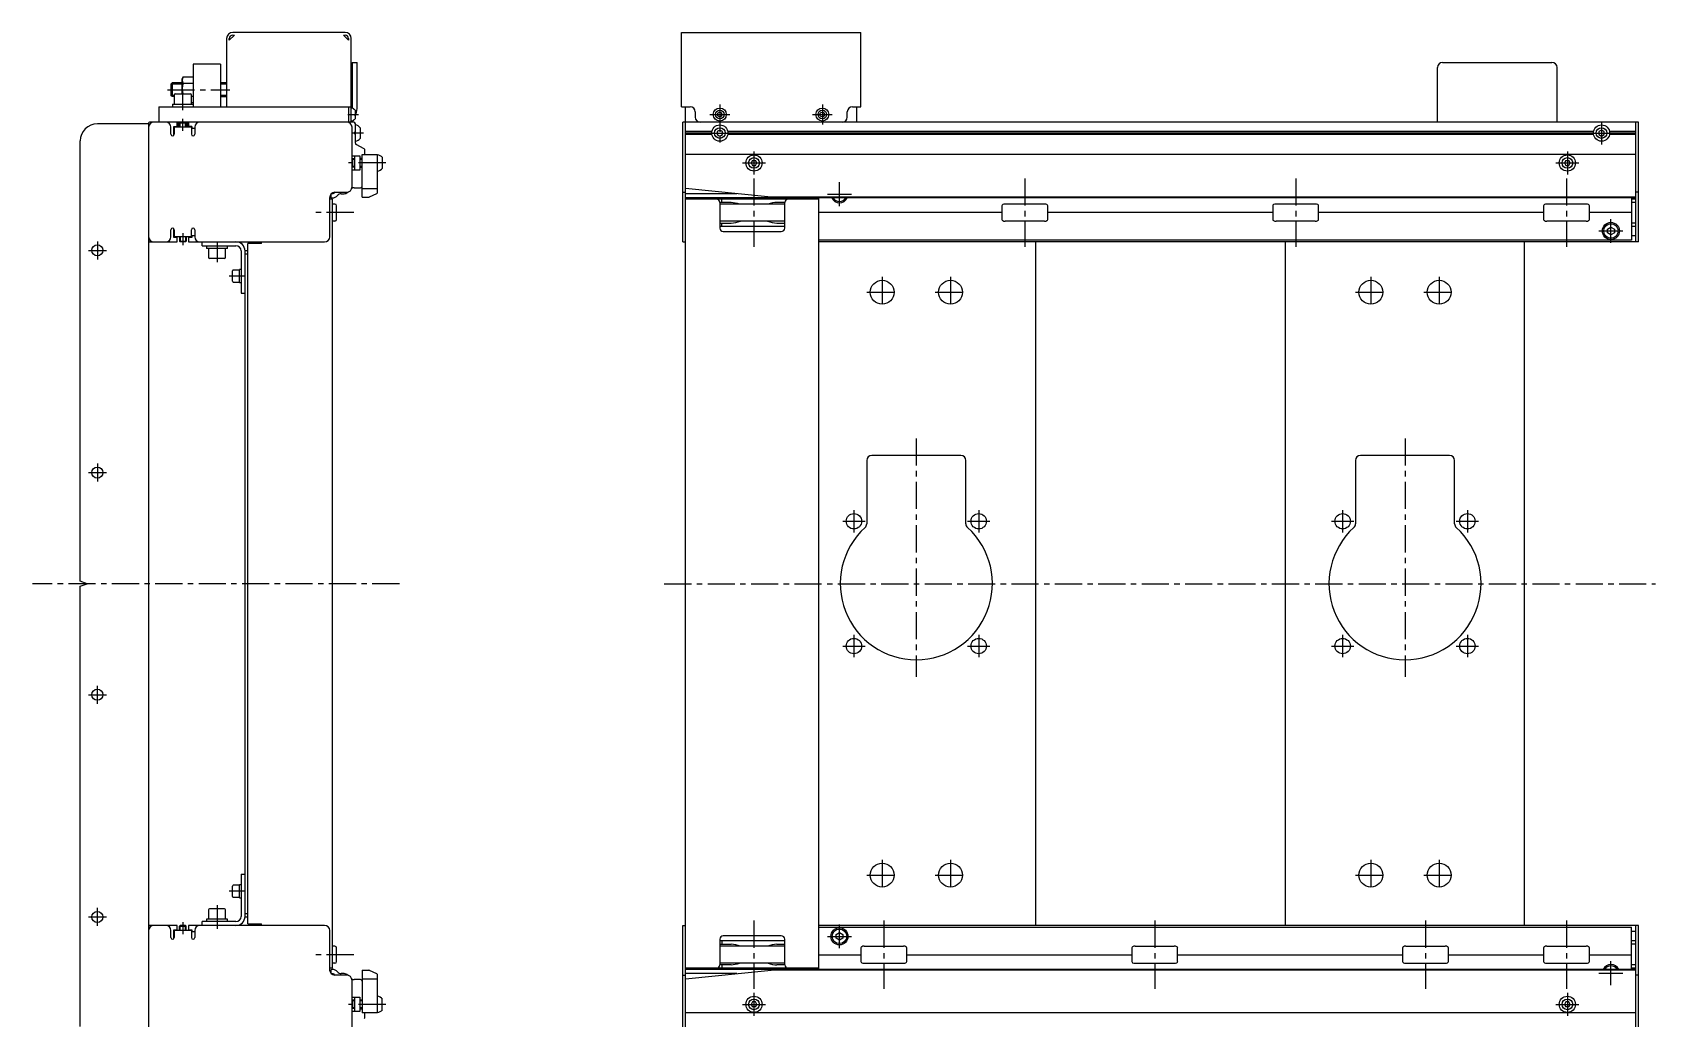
# Model space of a CAD drawing. Extents: x -10 to 1647, y -8 to 1051.
# Drawn here: x -10 to 940, y 474 to 1051 of the extents above; entities that cross this region are included whole.
import ezdxf

# ---------------------------------------------------------------- set-up
doc = ezdxf.new("R2010")
doc.units = 0
doc.header["$LTSCALE"] = 0.5
doc.linetypes.add('CENTER', pattern=[50.8, 31.75, -6.35, 6.35, -6.35])
for name, color, linetype in [('MSM_CENTER', 1, 'CENTER'), ('MSM_CONTINUOUS', 7, 'CONTINUOUS'), ('MSM_NARROW', 5, 'CONTINUOUS')]:
    doc.layers.add(name, color=color, linetype=linetype)

msp = doc.modelspace()

# ---------------------------------------------------------------- linework, layer by layer
at = {"layer": 'MSM_CENTER'}
for p, q in [((69, 1017.4), (105.6, 1017.4)), ((78, 1005.4), (78, 1016.9)), ((392.25, 1008.7), (392.25, 985.3)), ((452.25, 1008.7), (452.25, 997.1)), ((78, 993.4), (78, 1000.4)), ((174.6, 1002.9), (180.8, 1002.9)), ((386.45, 1002.9), (398.05, 1002.9)), ((446.45, 1002.9), (458.05, 1002.9)), ((908.25, 998.8), (908.25, 985.3)), ((183.75, 992.05), (177, 992.05)), ((385.5, 992.05), (399, 992.05)), ((901.5, 992.05), (915, 992.05)), ((412.25, 981.3), (412.25, 967.8)), ((888.25, 981.3), (888.25, 967.8)), ((196.75, 974.55), (175, 974.55)), ((405.5, 974.55), (419, 974.55)), ((881.5, 974.55), (895, 974.55)), ((412.25, 965.5), (412.25, 925.5)), ((462.25, 949.25), (462.25, 963.25)), ((570.75, 965.5), (570.75, 925.5)), ((729.25, 965.5), (729.25, 925.5)), ((887.75, 965.5), (887.75, 925.5)), ((455.25, 956.25), (469.25, 956.25)), ((178, 945.5), (155.5, 945.5)), ((913.75, 927.75), (913.75, 941.75)), ((78, 933.4), (78, 926.4)), ((906.75, 934.75), (920.75, 934.75)), ((22.75, 923.4), (33.25, 923.4)), ((28, 928.65), (28, 918.15)), ((98, 928.1), (98, 916.6)), ((114.1, 908.4), (105.1, 908.4)), ((487.25, 907.9), (487.25, 889.9)), ((527.25, 907.9), (527.25, 889.9)), ((773.25, 907.9), (773.25, 889.9)), ((813.25, 907.9), (813.25, 889.9)), ((478.25, 898.9), (496.25, 898.9)), ((518.25, 898.9), (536.25, 898.9)), ((764.25, 898.9), (782.25, 898.9)), ((804.25, 898.9), (822.25, 898.9)), ((507.25, 813.4), (507.25, 673.9)), ((793.25, 813.4), (793.25, 673.9)), ((28, 798.65), (28, 788.15)), ((22.75, 793.4), (33.25, 793.4)), ((470.75, 771.4), (470.75, 758.4)), ((543.75, 771.4), (543.75, 758.4)), ((756.75, 771.4), (756.75, 758.4)), ((829.75, 771.4), (829.75, 758.4)), ((464.25, 764.9), (477.25, 764.9)), ((537.25, 764.9), (550.25, 764.9)), ((750.25, 764.9), (763.25, 764.9)), ((823.25, 764.9), (836.25, 764.9)), ((204.75, 728.4), (-10, 728.4)), ((359.75, 728.4), (939.85, 728.4)), ((470.75, 698.4), (470.75, 685.4)), ((543.75, 698.4), (543.75, 685.4)), ((756.75, 698.4), (756.75, 685.4)), ((829.75, 698.4), (829.75, 685.4)), ((464.25, 691.9), (477.25, 691.9)), ((537.25, 691.9), (550.25, 691.9)), ((750.25, 691.9), (763.25, 691.9)), ((823.25, 691.9), (836.25, 691.9)), ((28, 658.15), (28, 668.65)), ((22.75, 663.4), (33.25, 663.4)), ((487.25, 566.9), (487.25, 548.9)), ((527.25, 566.9), (527.25, 548.9)), ((773.25, 566.9), (773.25, 548.9)), ((813.25, 566.9), (813.25, 548.9)), ((478.25, 557.9), (496.25, 557.9)), ((518.25, 557.9), (536.25, 557.9)), ((764.25, 557.9), (782.25, 557.9)), ((804.25, 557.9), (822.25, 557.9)), ((114.1, 548.4), (105.1, 548.4)), ((22.75, 533.4), (33.25, 533.4)), ((28, 528.15), (28, 538.65)), ((98, 540.2), (98, 526.4)), ((78, 530.4), (78, 523.4)), ((412.25, 531.3), (412.25, 491.3)), ((462.25, 515.05), (462.25, 529.05)), ((488.25, 531.3), (488.25, 491.3)), ((646.75, 531.3), (646.75, 491.3)), ((805.25, 531.3), (805.25, 491.3)), ((887.75, 531.3), (887.75, 491.3)), ((455.25, 522.05), (469.25, 522.05)), ((178, 511.3), (155.5, 511.3)), ((913.75, 493.55), (913.75, 507.55)), ((906.75, 500.55), (920.75, 500.55)), ((412.25, 489), (412.25, 475.5)), ((888.25, 489), (888.25, 475.5)), ((196.75, 482.25), (175, 482.25)), ((405.5, 482.25), (419, 482.25)), ((881.5, 482.25), (895, 482.25))]:
    msp.add_line(p, q, dxfattribs=at)
at = {"layer": 'MSM_CONTINUOUS'}
for p, q in [((103.6, 1047.3), (103.6, 1007.4)), ((108.2, 1049.3), (105.2, 1046.3)), ((105.2, 1046.3), (105.2, 1047.3)), ((173, 1050.9), (107.2, 1050.9)), ((107.2, 1049.3), (108.2, 1049.3)), ((175, 1046.3), (172, 1049.3)), ((172, 1049.3), (173, 1049.3)), ((175, 1047.3), (175, 1046.3)), ((176.6, 998.4), (176.6, 1047.3)), ((369.85, 1007.4), (369.85, 1050.9)), ((369.85, 1050.9), (474.85, 1050.9)), ((474.85, 1007.4), (474.85, 1050.9)), ((100, 1032.4), (84, 1032.4)), ((84, 1032.4), (84, 1007.4)), ((100, 1032.4), (100, 1007.4)), ((177, 1033.4), (177, 1006.6)), ((177, 1033.4), (180, 1033.4)), ((180, 1006.4), (180, 1033.4)), ((812.25, 998.4), (812.25, 1030.4)), ((815.25, 1033.4), (879.25, 1033.4)), ((882.25, 998.4), (882.25, 1030.4)), ((71, 1020.72), (71.68, 1021.4)), ((71, 1020.72), (71, 1014.08)), ((77.5, 1021.4), (71.68, 1021.4)), ((71.68, 1021.4), (71.68, 1013.4)), ((78.22, 1024.91), (77.5, 1023.65)), ((77.5, 1023.65), (77.5, 1014.9)), ((78.22, 1024.91), (84, 1024.91)), ((78.22, 1021.15), (84, 1021.15)), ((103.6, 1021.4), (100, 1021.4)), ((64, 1007.4), (64, 998.4)), ((64, 1007.4), (176.6, 1007.4)), ((71.68, 1013.4), (71, 1014.08)), ((73, 1013.4), (71.68, 1013.4)), ((71.9, 1008.9), (71.9, 1007.4)), ((71.9, 1008.9), (84, 1008.9)), ((73, 1014.3), (73, 1008.9)), ((73.6, 1014.9), (82.4, 1014.9)), ((83, 1008.9), (83, 1014.3)), ((83, 1013.65), (84, 1013.65)), ((83, 1009.89), (84, 1009.89)), ((100, 1013.4), (103.6, 1013.4)), ((175, 1007.4), (175, 998.4)), ((369.85, 1007.4), (374.85, 1007.4)), ((372.25, 449.4), (372.25, 1007.4)), ((469.85, 1007.4), (474.85, 1007.4)), ((472.25, 1007.4), (472.25, 998.4)), ((58, 997.4), (28, 997.4)), ((58, 997.9), (58, 458.9)), ((176.6, 998.4), (58.5, 998.4)), ((74.75, 995.9), (74.75, 998.4)), ((75, 998.4), (75, 995.9)), ((76.38, 998.4), (76, 998.02)), ((76, 995.4), (76, 998.02)), ((76, 998.02), (80, 998.02)), ((80, 998.02), (79.62, 998.4)), ((80, 995.4), (80, 998.02)), ((81, 995.9), (81, 998.4)), ((81.25, 998.4), (81.25, 995.9)), ((178, 998.35), (174.55, 998.35)), ((178.8, 1005.42), (178.8, 1000.37)), ((179, 986.15), (179, 997.35)), ((929.85, 998.4), (370.65, 998.4)), ((370.65, 928.4), (370.65, 998.4)), ((928.25, 998.35), (372.25, 998.35)), ((377.85, 1004.4), (377.85, 1001.4)), ((392.25, 1004.34), (391, 1003.62)), ((391, 1002.18), (391, 1003.62)), ((391, 1002.18), (392.25, 1001.46)), ((393.5, 1003.62), (392.25, 1004.34)), ((392.25, 1001.46), (393.5, 1002.18)), ((393.5, 1002.18), (393.5, 1003.62)), ((397.25, 998.35), (397.25, 998.4)), ((427.25, 998.4), (427.25, 998.35)), ((452.25, 1004.34), (451, 1003.62)), ((451, 1002.18), (451, 1003.62)), ((451, 1002.18), (452.25, 1001.46)), ((453.5, 1003.62), (452.25, 1004.34)), ((452.25, 1001.46), (453.5, 1002.18)), ((453.5, 1002.18), (453.5, 1003.62)), ((466.85, 1001.4), (466.85, 1004.4)), ((928.25, 928.4), (928.25, 998.4)), ((929.85, 928.4), (929.85, 998.4)), ((71, 991.4), (71, 995.4)), ((72.75, 990.9), (72.75, 995.9)), ((72.75, 995.9), (76, 995.9)), ((72.87, 990.9), (72.75, 990.9)), ((73, 995.9), (73, 991.4)), ((83, 995.4), (73, 995.4)), ((83.25, 995.9), (80, 995.9)), ((83, 995.9), (83, 991.4)), ((83.25, 995.9), (83.25, 994.9)), ((83.25, 994.9), (85, 994.9)), ((85, 995.4), (85, 991.4)), ((177, 960.6), (177, 995.4)), ((178.5, 992.05), (179, 992.92)), ((179, 991.18), (178.5, 992.05)), ((181.75, 995.17), (181.75, 988.92)), ((387.58, 992.92), (372.25, 992.92)), ((387.5, 992.05), (372.25, 992.05)), ((387.58, 991.18), (372.25, 991.18)), ((392.25, 993.78), (390.75, 992.92)), ((390.75, 992.92), (390.75, 991.18)), ((390.75, 991.18), (392.25, 990.32)), ((393.75, 992.92), (392.25, 993.78)), ((392.25, 990.32), (393.75, 991.18)), ((393.75, 991.18), (393.75, 992.92)), ((903.58, 992.92), (396.92, 992.92)), ((903.58, 991.18), (396.92, 991.18)), ((903.5, 992.05), (397, 992.05)), ((908.25, 993.78), (906.75, 992.92)), ((906.75, 992.92), (906.75, 991.18)), ((906.75, 991.18), (908.25, 990.32)), ((909.75, 992.92), (908.25, 993.78)), ((908.25, 990.32), (909.75, 991.18)), ((909.75, 991.18), (909.75, 992.92)), ((928.25, 992.92), (912.92, 992.92)), ((928.25, 991.18), (912.92, 991.18)), ((928.25, 992.05), (913, 992.05)), ((18, 729.9), (18, 987.4)), ((177, 978.8), (181.5, 978.8)), ((181.5, 978.55), (178.5, 978.55)), ((178.5, 978.55), (178.5, 970.55)), ((184.07, 982.83), (179.53, 985.27)), ((181.5, 978.8), (181.5, 970.3)), ((183, 954.55), (183, 979.55)), ((183, 979.55), (192, 979.55)), ((184.6, 979.55), (184.6, 981.95)), ((192, 957.67), (192, 979.55)), ((928.25, 979.55), (372.25, 979.55)), ((177.43, 977.05), (177, 976.62)), ((177, 972.48), (177.43, 972.05)), ((181.5, 970.3), (177, 970.3)), ((178.5, 977.05), (177.43, 977.05)), ((177.43, 972.05), (177.43, 977.05)), ((178.5, 972.05), (177.43, 972.05)), ((178.5, 970.55), (181.5, 970.55)), ((181.5, 977.3), (183, 977.3)), ((183, 977.05), (181.5, 977.05)), ((181.5, 972.05), (183, 972.05)), ((183, 971.8), (181.5, 971.8)), ((194.75, 977.67), (194.75, 971.42)), ((411.38, 976.05), (410.52, 974.55)), ((410.52, 974.55), (411.38, 973.05)), ((411.38, 976.05), (413.12, 976.05)), ((411.38, 973.05), (413.12, 973.05)), ((413.98, 974.55), (413.12, 976.05)), ((413.12, 973.05), (413.98, 974.55)), ((887.38, 976.05), (886.52, 974.55)), ((886.52, 974.55), (887.38, 973.05)), ((887.38, 976.05), (889.12, 976.05)), ((887.38, 973.05), (889.12, 973.05)), ((889.98, 974.55), (889.12, 976.05)), ((889.12, 973.05), (889.98, 974.55)), ((178.34, 960.05), (182, 960.05)), ((183, 959.55), (192, 959.55)), ((422.25, 954.55), (372.25, 959.55)), ((164, 931.4), (164, 954.4)), ((165.5, 953.4), (164, 953.4)), ((164.08, 955.09), (164.08, 953.4)), ((164.6, 955.76), (164.6, 954.65)), ((165.1, 954.15), (165.6, 954.15)), ((165.5, 503.4), (165.5, 953.4)), ((167, 950.5), (165.5, 950.5)), ((167, 957.4), (173.8, 957.4)), ((170.74, 956.55), (172.36, 956.55)), ((174.48, 957.43), (174.54, 957.49)), ((183, 954.55), (186.76, 954.55)), ((187.21, 954.66), (191.45, 956.77)), ((370.65, 957.4), (372.25, 957.4)), ((402.25, 956.55), (372.25, 956.55)), ((928.25, 954.15), (372.25, 954.15)), ((450.25, 953.4), (372.25, 953.4)), ((398.82, 951.4), (392.25, 951.4)), ((392.25, 951.4), (392.25, 936.4)), ((430.25, 950.5), (392.25, 950.5)), ((393.38, 951.4), (393.38, 953.4)), ((928.25, 954.55), (422.25, 954.55)), ((430.25, 951.4), (425.68, 951.4)), ((430.25, 936.4), (430.25, 951.4)), ((431.12, 953.4), (431.12, 953.05)), ((450.25, 502.65), (450.25, 954.15)), ((462.25, 953.94), (461.89, 954.15)), ((462.61, 954.15), (462.25, 953.94)), ((582.22, 950.5), (559.28, 950.5)), ((740.72, 950.5), (717.78, 950.5)), ((899.22, 950.5), (876.28, 950.5)), ((925.75, 954.15), (925.75, 929.4)), ((928.25, 953.4), (925.75, 953.4)), ((928.25, 951.4), (925.75, 951.4)), ((929.85, 957.4), (928.25, 957.4)), ((167, 940.5), (165.5, 940.5)), ((168, 941.5), (168, 949.5)), ((430.25, 940.5), (392.25, 940.5)), ((557.31, 945.5), (450.25, 945.5)), ((557.31, 949.5), (557.31, 941.5)), ((582.22, 940.5), (559.28, 940.5)), ((584.19, 941.5), (584.19, 949.5)), ((715.81, 945.5), (584.19, 945.5)), ((715.81, 949.5), (715.81, 941.5)), ((740.72, 940.5), (717.78, 940.5)), ((742.69, 941.5), (742.69, 949.5)), ((874.31, 945.5), (742.69, 945.5)), ((874.31, 949.5), (874.31, 941.5)), ((899.22, 940.5), (876.28, 940.5)), ((901.19, 941.5), (901.19, 949.5)), ((925.75, 945.5), (901.19, 945.5)), ((71, 931.4), (71, 935.4)), ((72.75, 935.9), (72.87, 935.9)), ((72.75, 930.9), (72.75, 935.9)), ((74.75, 930.9), (72.75, 930.9)), ((73, 935.4), (73, 931.4)), ((83, 931.4), (73, 931.4)), ((74.75, 928.4), (74.75, 930.9)), ((76, 931.4), (76, 928.78)), ((80, 931.4), (80, 928.78)), ((83.25, 930.9), (81.25, 930.9)), ((81.25, 930.9), (81.25, 928.4)), ((83, 931.4), (83, 935.4)), ((83.25, 931.9), (83.25, 930.9)), ((85, 931.9), (83.25, 931.9)), ((85, 935.4), (85, 931.4)), ((392.25, 939.4), (398.82, 939.4)), ((430.25, 937.4), (392.25, 937.4)), ((393.38, 937.4), (393.38, 939.4)), ((394.25, 934.4), (428.25, 934.4)), ((425.68, 939.4), (430.25, 939.4)), ((911.75, 935.9), (913.75, 937.06)), ((911.75, 933.6), (911.75, 935.9)), ((913.75, 932.44), (911.75, 933.6)), ((913.75, 937.06), (915.75, 935.9)), ((915.75, 933.6), (913.75, 932.44)), ((915.75, 935.9), (915.75, 933.6)), ((928.25, 939.4), (925.75, 939.4)), ((928.25, 937.4), (925.75, 937.4)), ((928.25, 931.9), (925.75, 931.9)), ((58.5, 928.4), (74.75, 928.4)), ((76.38, 928.4), (76, 928.78)), ((76, 928.78), (80, 928.78)), ((79.62, 928.4), (76.38, 928.4)), ((80, 928.78), (79.62, 928.4)), ((81.25, 928.4), (161, 928.4)), ((89.4, 926.1), (89.4, 928.4)), ((89.4, 926.1), (109.1, 926.1)), ((91.9, 926.1), (91.9, 924.6)), ((104.1, 924.6), (91.9, 924.6)), ((93, 924.6), (93, 919.2)), ((103, 919.2), (103, 924.6)), ((104.1, 924.6), (104.1, 926.1)), ((112.1, 923.1), (112.1, 898.4)), ((114.4, 533.4), (114.4, 923.4)), ((114.4, 923.4), (116, 923.4)), ((114.4, 921.4), (116, 921.4)), ((124, 927.4), (116, 927.4)), ((116, 529.4), (116, 927.4)), ((124, 927.4), (124, 928.4)), ((370.65, 928.4), (372.25, 928.4)), ((925.75, 929.4), (450.25, 929.4)), ((929.85, 928.4), (450.25, 928.4)), ((577.25, 528.4), (577.25, 928.4)), ((723.25, 528.4), (723.25, 928.4)), ((863.25, 528.4), (863.25, 928.4)), ((102.4, 918.6), (93.6, 918.6)), ((111.1, 911.9), (107.5, 911.9)), ((112.1, 912.2), (111.1, 912.2)), ((111.1, 904.6), (111.1, 912.2)), ((107.1, 905.3), (107.1, 911.5)), ((107.5, 904.9), (111.1, 904.9)), ((111.1, 904.6), (112.1, 904.6)), ((112.1, 898.4), (114.4, 898.4)), ((478.25, 800.4), (478.25, 763.5)), ((533.25, 803.4), (481.25, 803.4)), ((536.25, 763.5), (536.25, 800.4)), ((764.25, 800.4), (764.25, 763.5)), ((819.25, 803.4), (767.25, 803.4)), ((822.25, 763.5), (822.25, 800.4)), ((22, 728.4), (18, 729.9)), ((18, 726.9), (22, 728.4)), ((18, 469.4), (18, 726.9)), ((107.1, 545.3), (107.1, 551.5)), ((111.1, 551.9), (107.5, 551.9)), ((112.1, 552.2), (111.1, 552.2)), ((111.1, 544.6), (111.1, 552.2)), ((112.1, 558.4), (112.1, 533.7)), ((112.1, 558.4), (114.4, 558.4)), ((107.5, 544.9), (111.1, 544.9)), ((111.1, 544.6), (112.1, 544.6)), ((91.9, 532.2), (91.9, 530.7)), ((104.1, 532.2), (91.9, 532.2)), ((93, 537.6), (93, 532.2)), ((102.4, 538.2), (93.6, 538.2)), ((103, 532.2), (103, 537.6)), ((104.1, 530.7), (104.1, 532.2)), ((114.4, 535.4), (116, 535.4)), ((114.4, 533.4), (116, 533.4)), ((74.75, 528.4), (58.5, 528.4)), ((71, 521.4), (71, 525.4)), ((72.75, 520.9), (72.75, 525.9)), ((72.75, 525.9), (74.75, 525.9)), ((73, 525.4), (73, 521.4)), ((83, 525.4), (73, 525.4)), ((74.75, 525.9), (74.75, 528.4)), ((76.38, 528.4), (76, 528.02)), ((76, 525.4), (76, 528.02)), ((76, 528.02), (80, 528.02)), ((79.62, 528.4), (76.38, 528.4)), ((80, 528.02), (79.62, 528.4)), ((80, 525.4), (80, 528.02)), ((81.25, 528.4), (81.25, 525.9)), ((161, 528.4), (81.25, 528.4)), ((81.25, 525.9), (83.25, 525.9)), ((83, 525.4), (83, 521.4)), ((83.25, 525.9), (83.25, 524.9)), ((83.25, 524.9), (85, 524.9)), ((85, 525.4), (85, 521.4)), ((109.1, 530.7), (89.4, 530.7)), ((89.4, 528.4), (89.4, 530.7)), ((116, 529.4), (124, 529.4)), ((124, 528.4), (124, 529.4)), ((164, 502.4), (164, 525.4)), ((370.65, 528.4), (372.25, 528.4)), ((370.65, 458.4), (370.65, 528.4)), ((929.85, 528.4), (450.25, 528.4)), ((450.25, 527.4), (925.75, 527.4)), ((460.25, 523.2), (462.25, 524.36)), ((460.25, 520.9), (460.25, 523.2)), ((462.25, 524.36), (464.25, 523.2)), ((464.25, 523.2), (464.25, 520.9)), ((925.75, 502.65), (925.75, 527.4)), ((928.25, 524.9), (925.75, 524.9)), ((928.25, 458.4), (928.25, 528.4)), ((929.85, 458.4), (929.85, 528.4)), ((72.87, 520.9), (72.75, 520.9)), ((167, 516.3), (165.5, 516.3)), ((168, 507.3), (168, 515.3)), ((392.25, 520.4), (392.25, 505.4)), ((430.25, 519.4), (392.25, 519.4)), ((392.25, 517.4), (398.82, 517.4)), ((430.25, 516.3), (392.25, 516.3)), ((393.38, 519.4), (393.38, 517.4)), ((428.25, 522.4), (394.25, 522.4)), ((425.68, 517.4), (430.25, 517.4)), ((430.25, 505.4), (430.25, 520.4)), ((462.25, 519.74), (460.25, 520.9)), ((464.25, 520.9), (462.25, 519.74)), ((474.81, 515.3), (474.81, 507.3)), ((476.78, 516.3), (499.72, 516.3)), ((501.69, 507.3), (501.69, 515.3)), ((633.31, 515.3), (633.31, 507.3)), ((635.28, 516.3), (658.22, 516.3)), ((660.19, 507.3), (660.19, 515.3)), ((791.81, 515.3), (791.81, 507.3)), ((793.78, 516.3), (816.72, 516.3)), ((818.69, 507.3), (818.69, 515.3)), ((874.31, 515.3), (874.31, 507.3)), ((876.28, 516.3), (899.22, 516.3)), ((901.19, 507.3), (901.19, 515.3)), ((928.25, 519.4), (925.75, 519.4)), ((928.25, 517.4), (925.75, 517.4)), ((167, 506.3), (165.5, 506.3)), ((430.25, 506.3), (392.25, 506.3)), ((398.82, 505.4), (392.25, 505.4)), ((393.38, 505.4), (393.38, 503.4)), ((430.25, 505.4), (425.68, 505.4)), ((431.12, 503.4), (431.12, 503.75)), ((450.25, 511.3), (474.81, 511.3)), ((476.78, 506.3), (499.72, 506.3)), ((501.69, 511.3), (633.31, 511.3)), ((635.28, 506.3), (658.22, 506.3)), ((660.19, 511.3), (791.81, 511.3)), ((793.78, 506.3), (816.72, 506.3)), ((818.69, 511.3), (874.31, 511.3)), ((876.28, 506.3), (899.22, 506.3)), ((901.19, 511.3), (925.75, 511.3)), ((928.25, 505.4), (925.75, 505.4)), ((165.5, 503.4), (164, 503.4)), ((164.08, 501.71), (164.08, 503.4)), ((164.6, 502.15), (164.6, 501.04)), ((165.6, 502.65), (165.1, 502.65)), ((173.8, 499.4), (167, 499.4)), ((172.36, 500.25), (170.74, 500.25)), ((174.54, 499.31), (174.48, 499.37)), ((177, 461.4), (177, 496.2)), ((182, 496.75), (178.34, 496.75)), ((183, 502.25), (186.76, 502.25)), ((183, 502.25), (183, 477.25)), ((183, 497.25), (192, 497.25)), ((191.45, 500.03), (187.21, 502.14)), ((192, 477.25), (192, 499.13)), ((370.65, 499.4), (372.25, 499.4)), ((450.25, 503.4), (372.25, 503.4)), ((928.25, 502.65), (372.25, 502.65)), ((372.25, 497.25), (422.25, 502.25)), ((402.25, 500.25), (372.25, 500.25)), ((928.25, 502.25), (422.25, 502.25)), ((913.39, 502.65), (913.75, 502.86)), ((913.75, 502.86), (914.11, 502.65)), ((928.25, 503.4), (925.75, 503.4)), ((929.85, 499.4), (928.25, 499.4)), ((177, 486.5), (181.5, 486.5)), ((177.43, 484.75), (177, 484.32)), ((178.5, 484.75), (177.43, 484.75)), ((177.43, 479.75), (177.43, 484.75)), ((181.5, 486.25), (178.5, 486.25)), ((178.5, 486.25), (178.5, 478.25)), ((181.5, 486.5), (181.5, 478)), ((181.5, 485), (183, 485)), ((183, 484.75), (181.5, 484.75)), ((194.75, 479.12), (194.75, 485.37)), ((177, 480.18), (177.43, 479.75)), ((181.5, 478), (177, 478)), ((178.5, 479.75), (177.43, 479.75)), ((178.5, 478.25), (181.5, 478.25)), ((181.5, 479.75), (183, 479.75)), ((183, 479.5), (181.5, 479.5)), ((192, 477.25), (183, 477.25)), ((184.6, 474.85), (184.6, 477.25)), ((928.25, 477.25), (372.25, 477.25)), ((411.38, 483.75), (410.52, 482.25)), ((410.52, 482.25), (411.38, 480.75)), ((413.12, 483.75), (411.38, 483.75)), ((413.12, 480.75), (411.38, 480.75)), ((413.98, 482.25), (413.12, 483.75)), ((413.12, 480.75), (413.98, 482.25)), ((887.38, 483.75), (886.52, 482.25)), ((886.52, 482.25), (887.38, 480.75)), ((889.12, 483.75), (887.38, 483.75)), ((889.12, 480.75), (887.38, 480.75)), ((889.98, 482.25), (889.12, 483.75)), ((889.12, 480.75), (889.98, 482.25))]:
    msp.add_line(p, q, dxfattribs=at)
for centre, radius in [((392.25, 1002.9), 3.8), ((392.25, 1002.9), 2.53), ((452.25, 1002.9), 3.8), ((452.25, 1002.9), 2.53), ((392.25, 992.05), 4.75), ((392.25, 992.05), 3.13), ((908.25, 992.05), 4.75), ((908.25, 992.05), 3.13), ((412.25, 974.55), 4.75), ((888.25, 974.55), 4.75), ((412.25, 974.55), 3.13), ((888.25, 974.55), 3.13), ((913.75, 934.75), 5), ((913.75, 934.75), 4.25), ((28, 923.4), 3.25), ((487.25, 898.9), 7), ((527.25, 898.9), 7), ((773.25, 898.9), 7), ((813.25, 898.9), 7), ((28, 793.4), 3.25), ((470.75, 764.9), 4.5), ((543.75, 764.9), 4.5), ((756.75, 764.9), 4.5), ((829.75, 764.9), 4.5), ((470.75, 691.9), 4.5), ((543.75, 691.9), 4.5), ((756.75, 691.9), 4.5), ((829.75, 691.9), 4.5), ((28, 663.4), 3.25), ((487.25, 557.9), 7), ((527.25, 557.9), 7), ((773.25, 557.9), 7), ((813.25, 557.9), 7), ((28, 533.4), 3.25), ((462.25, 522.05), 5), ((462.25, 522.05), 4.25), ((412.25, 482.25), 4.75), ((412.25, 482.25), 3.13), ((888.25, 482.25), 4.75), ((888.25, 482.25), 3.13)]:
    msp.add_circle(centre, radius, dxfattribs=at)
for centre, radius, start, end in [((107.2, 1047.3), 3.6, 90, 180), ((107.2, 1047.3), 2, 90, 180), ((173, 1047.3), 3.6, 0, 90), ((173, 1047.3), 2, 0, 90), ((815.25, 1030.4), 3, 90, 180), ((879.25, 1030.4), 3, 0, 90), ((81.12, 1023.03), 3.45, 147.05809, 212.94191), ((91.18, 1017.37), 13.5, 163.7284, 190.55098), ((73.6, 1014.3), 0.6, 90, 180), ((82.4, 1014.3), 0.6, 0, 90), ((374.85, 1004.4), 3, 0, 90), ((469.85, 1004.4), 3, 90, 180), ((28, 987.4), 10, 90, 180), ((58.5, 997.9), 0.5, 90, 180), ((61, 995.4), 3, 90, 180), ((68, 995.4), 3, 0, 90), ((88, 995.4), 3, 90, 180), ((174, 995.4), 3, 0, 90), ((175.9, 1002.96), 3.8, 40.35915, 79.45237), ((175.9, 1002.84), 3.8, 280.54763, 319.64085), ((178, 997.35), 1, 0, 90), ((172, 1006.4), 8, 328.21167, 0), ((380.85, 1001.4), 3, 180, 270), ((463.85, 1001.4), 3, 270, 0), ((72, 991.4), 1, 180, 0), ((84, 991.4), 1, 180, 0), ((178.1, 992.14), 4.75, 39.77311, 79.06843), ((178.1, 991.96), 4.75, 280.93157, 320.22689), ((180, 986.15), 1, 180, 241.82141), ((183.6, 981.95), 1, 0, 61.82141), ((191.1, 974.64), 4.75, 39.77311, 79.06843), ((191.1, 974.46), 4.75, 280.93157, 320.22689), ((173.8, 960.6), 3.2, 270, 0), ((178.34, 957.05), 3, 90, 119.66548), ((182, 961.05), 1, 270, 0), ((167, 954.4), 3, 90, 180), ((165.6, 957.85), 2, 238.60552, 245.33635), ((164.9, 955.76), 0.3, 116.65416, 180), ((165.1, 954.65), 0.5, 180, 270), ((165.6, 957.85), 1.25, 245.73782, 338.43652), ((165.6, 957.85), 3.7, 270, 320.07449), ((167, 949.5), 1, 0, 90), ((170.74, 953.55), 3, 90, 140.0745), ((172.36, 959.55), 3, 270, 315), ((186.76, 955.55), 1, 270, 296.56505), ((191, 957.67), 1, 296.56505, 0), ((390.25, 951.4), 2, 360, 90), ((398.09, 933.66), 17.75, 71.52352, 87.64045), ((425.94, 934.64), 16.76, 90.88764, 108.88418), ((432.25, 951.4), 2, 90, 180), ((462.25, 956.25), 5, 204.83459, 335.16541), ((462.25, 956.25), 4.25, 209.61158, 330.38842), ((558.18, 949.38), 0.882, 115.53281, 172.10275), ((559.26, 947.09), 3.41, 89.66873, 115.24537), ((582.24, 947.09), 3.41, 64.75463, 90.33127), ((583.32, 949.38), 0.882, 7.89725, 64.46719), ((716.68, 949.38), 0.882, 115.53281, 172.10275), ((717.76, 947.09), 3.41, 89.66873, 115.24537), ((740.74, 947.09), 3.41, 64.75463, 90.33127), ((741.82, 949.38), 0.882, 7.89725, 64.46719), ((875.18, 949.38), 0.882, 115.53281, 172.10275), ((876.26, 947.09), 3.41, 89.66873, 115.24537), ((899.24, 947.09), 3.41, 64.75463, 90.33127), ((900.32, 949.38), 0.882, 7.89725, 64.46719), ((167, 941.5), 1, 270, 0), ((398.6, 955.25), 15.85, 270.80489, 291.4888), ((426.42, 957.22), 17.83, 249.62634, 267.6096), ((558.18, 941.62), 0.882, 187.89725, 244.46719), ((559.26, 943.91), 3.41, 244.75463, 270.33127), ((582.24, 943.91), 3.41, 269.66873, 295.24537), ((583.32, 941.62), 0.882, 295.53281, 352.10275), ((716.68, 941.62), 0.882, 187.89725, 244.46719), ((717.76, 943.91), 3.41, 244.75463, 270.33127), ((740.74, 943.91), 3.41, 269.66873, 295.24537), ((741.82, 941.62), 0.882, 295.53281, 352.10275), ((875.18, 941.62), 0.882, 187.89725, 244.46719), ((876.26, 943.91), 3.41, 244.75463, 270.33127), ((899.24, 943.91), 3.41, 269.66873, 295.24537), ((900.32, 941.62), 0.882, 295.53281, 352.10275), ((61, 931.4), 3, 180, 270), ((68, 931.4), 3, 270, 0), ((72, 935.4), 1, 0, 180), ((84, 935.4), 1, 0, 180), ((88, 931.4), 3, 180, 270), ((161, 931.4), 3, 270, 0), ((394.25, 936.4), 2, 180, 270), ((428.25, 936.4), 2, 270, 0), ((58.5, 928.9), 0.5, 180, 270), ((109.1, 923.1), 5.3, 0, 90), ((109.1, 923.1), 3, 0, 90), ((93.6, 919.2), 0.6, 180, 270), ((102.4, 919.2), 0.6, 270, 0), ((107.5, 911.5), 0.4, 90, 180), ((107.5, 905.3), 0.4, 180, 270), ((481.25, 800.4), 3, 90, 180), ((533.25, 800.4), 3, 360, 90), ((767.25, 800.4), 3, 90, 180), ((819.25, 800.4), 3, 0, 90), ((507.25, 728.4), 44.5, 132.35205, 47.64795), ((475.25, 763.5), 3, 312.35205, 0), ((539.25, 763.5), 3, 180, 227.64795), ((793.25, 728.4), 44.5, 132.35205, 47.64795), ((761.25, 763.5), 3, 312.35205, 360), ((825.25, 763.5), 3, 180, 227.64795), ((107.5, 551.5), 0.4, 90, 180), ((107.5, 545.3), 0.4, 180, 270), ((93.6, 537.6), 0.6, 90, 180), ((102.4, 537.6), 0.6, 0, 90), ((109.1, 533.7), 5.3, 270, 0), ((109.1, 533.7), 3, 270, 0), ((58.5, 527.9), 0.5, 90, 180), ((61, 525.4), 3, 90, 180), ((68, 525.4), 3, 0, 90), ((88, 525.4), 3, 90, 180), ((161, 525.4), 3, 0, 90), ((72, 521.4), 1, 180, 0), ((84, 521.4), 1, 180, 0), ((167, 515.3), 1, 0, 90), ((394.25, 520.4), 2, 90, 180), ((398.6, 501.55), 15.85, 68.5112, 89.19511), ((426.42, 499.58), 17.83, 92.3904, 110.37366), ((428.25, 520.4), 2, 360, 90), ((475.68, 515.18), 0.882, 115.53281, 172.10275), ((476.76, 512.89), 3.41, 89.66873, 115.24537), ((499.74, 512.89), 3.41, 64.75463, 90.33127), ((500.82, 515.18), 0.882, 7.89725, 64.46719), ((634.18, 515.18), 0.882, 115.53281, 172.10275), ((635.26, 512.89), 3.41, 89.66873, 115.24537), ((658.24, 512.89), 3.41, 64.75463, 90.33127), ((659.32, 515.18), 0.882, 7.89725, 64.46719), ((792.68, 515.18), 0.882, 115.53281, 172.10275), ((793.76, 512.89), 3.41, 89.66873, 115.24537), ((816.74, 512.89), 3.41, 64.75463, 90.33127), ((817.82, 515.18), 0.882, 7.89725, 64.46719), ((875.18, 515.18), 0.882, 115.53281, 172.10275), ((876.26, 512.89), 3.41, 89.66873, 115.24537), ((899.24, 512.89), 3.41, 64.75463, 90.33127), ((900.32, 515.18), 0.882, 7.89725, 64.46719), ((167, 507.3), 1, 270, 0), ((390.25, 505.4), 2, 270, 0), ((398.09, 523.14), 17.75, 272.35955, 288.47648), ((425.94, 522.16), 16.76, 251.11582, 269.11236), ((432.25, 505.4), 2, 180, 270), ((475.68, 507.42), 0.882, 187.89725, 244.46719), ((476.76, 509.71), 3.41, 244.75463, 270.33127), ((499.74, 509.71), 3.41, 269.66873, 295.24537), ((500.82, 507.42), 0.882, 295.53281, 352.10275), ((634.18, 507.42), 0.882, 187.89725, 244.46719), ((635.26, 509.71), 3.41, 244.75463, 270.33127), ((658.24, 509.71), 3.41, 269.66873, 295.24537), ((659.32, 507.42), 0.882, 295.53281, 352.10275), ((792.68, 507.42), 0.882, 187.89725, 244.46719), ((793.76, 509.71), 3.41, 244.75463, 270.33127), ((816.74, 509.71), 3.41, 269.66873, 295.24537), ((817.82, 507.42), 0.882, 295.53281, 352.10275), ((875.18, 507.42), 0.882, 187.89725, 244.46719), ((876.26, 509.71), 3.41, 244.75463, 270.33127), ((899.24, 509.71), 3.41, 269.66873, 295.24537), ((900.32, 507.42), 0.882, 295.53281, 352.10275), ((913.75, 500.55), 5, 24.83459, 155.16541), ((913.75, 500.55), 4.25, 29.61158, 150.38842), ((167, 502.4), 3, 180, 270), ((165.6, 498.95), 2, 114.66365, 121.39448), ((165.1, 502.15), 0.5, 90, 180), ((164.9, 501.04), 0.3, 180, 243.34584), ((165.6, 498.95), 1.25, 21.56348, 114.26218), ((165.6, 498.95), 3.7, 39.9255, 90), ((170.74, 503.25), 3, 219.92551, 270), ((172.36, 497.25), 3, 45, 90), ((173.8, 496.2), 3.2, 0, 90), ((178.34, 499.75), 3, 240.33452, 270), ((182, 495.75), 1, 0, 90), ((186.76, 501.25), 1, 63.43495, 90), ((191, 499.13), 1, 0, 63.43495), ((191.1, 482.34), 4.75, 39.77311, 79.06843), ((191.1, 482.16), 4.75, 280.93157, 320.22689), ((183.6, 474.85), 1, 298.17859, 0)]:
    msp.add_arc(centre, radius, start, end, dxfattribs=at)
at = {"layer": 'MSM_NARROW'}
for p, q in [((77.5, 1020.72), (71, 1020.72)), ((103.6, 1020.72), (100, 1020.72)), ((73, 1014.08), (71, 1014.08)), ((103.6, 1014.08), (100, 1014.08)), ((75.54, 995.9), (75.54, 998.4)), ((76.38, 995.4), (76.38, 998.4)), ((79.62, 995.4), (79.62, 998.4)), ((80.46, 995.9), (80.46, 998.4)), ((178.5, 976.62), (177, 976.62)), ((178.5, 972.48), (177, 972.48)), ((183, 976.62), (181.5, 976.62)), ((183, 972.48), (181.5, 972.48)), ((76.38, 931.4), (76.38, 928.4)), ((79.62, 931.4), (79.62, 928.4)), ((76.38, 525.4), (76.38, 528.4)), ((79.62, 525.4), (79.62, 528.4)), ((178.5, 484.32), (177, 484.32)), ((178.5, 480.18), (177, 480.18)), ((183, 484.32), (181.5, 484.32)), ((183, 480.18), (181.5, 480.18))]:
    msp.add_line(p, q, dxfattribs=at)

doc.saveas('drawing.dxf')
